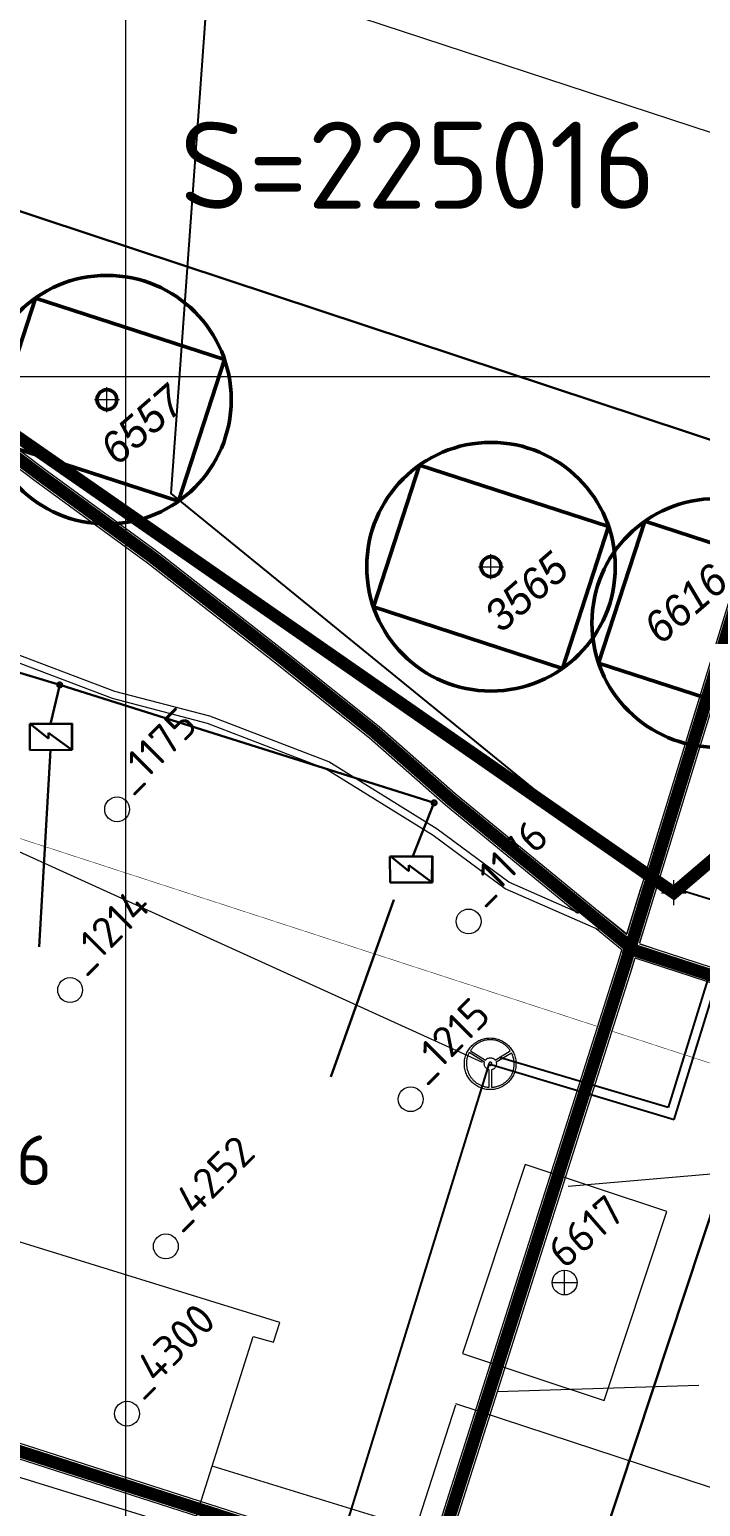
# Model space of a CAD drawing. Header units: millimetres. Extents: x 519 to 9564855, y -810 to 5021775.
# Drawn here: x 9534961 to 9535231, y 4999545 to 5000140 of the extents above; entities that cross this region are included whole.
import ezdxf

# ---------------------------------------------------------------- set-up
doc = ezdxf.new("R2010")
doc.units = ezdxf.units.MM
doc.header["$LTSCALE"] = 2
doc.header["$MEASUREMENT"] = 0
doc.header["$PDMODE"] = 2
doc.header["$PDSIZE"] = 5
for name, color, linetype in [('164 скв. на 2011 год (измененные)', 121, 'Continuous'), ('GRID_PULKOVO', 7, 'Continuous'), ('OilColl&Flowlines', 3, 'Continuous'), ('OLD WELLS(dr.bfr2000)', 24, 'Continuous'), ('ROAD_GROUND', 9, 'Continuous'), ('Скважины 2019г.', 241, 'Continuous')]:
    doc.layers.add(name, color=color, linetype=linetype)
for name, color, linetype, lineweight in [('PPLINE_GAS', 4, 'GAS_LINE', 30), ('SteamInjInfrastructure', 25, 'Continuous', 100), ('Скв на 2025 допы от ХеКай', 204, 'Continuous', 0), ('Скважины на 2026 доп.', 222, 'Continuous', 50), ('Электро', 1, 'Continuous', 30), ('Электроснаб', 1, 'Continuous', 18), ('Электроснабжене', 1, 'Continuous', 18)]:
    doc.layers.add(name, color=color, linetype=linetype, lineweight=lineweight)
doc.layers.add('скв.2011', color=7, linetype='Continuous', true_color=0xb3ffff)
doc.styles.add('92051501$0$STANDARD', font='simplex.shx')
doc.styles.add('Elect', font='isocpeur.ttf')
doc.styles.add('GeoApp', font='', dxfattribs={"height": 1})
doc.styles.add('Line_GUGK', font='')
doc.styles.get("Standard").update_dxf_attribs({"font": 'isocpeur.ttf', "width": 0.5})
doc.styles.get('GeoApp').set_extended_font_data('D431', italic=True)
doc.styles.get('Line_GUGK').set_extended_font_data('Bm431', italic=True)
doc.linetypes.add('g5_121_g', pattern='A,4,-0.4,["Г",GeoApp,S=1,R=0,X=0,Y=-0.5],-1.2,12', length=17.6)
doc.linetypes.add('g5_122_g', pattern='A,1,-1,1.5,-0.4,["Г",GeoApp,S=1,R=0,X=0,Y=-0.5],-1.5,1.5,-1,4,-1,4,-1,3', length=20.9)
doc.linetypes.add('GAS_LINE', pattern='A,0.5,-0.2,["G",92051501$0$STANDARD,S=0.1,R=0,X=-0.1,Y=-0.05],-0.05', length=0.75)
doc.linetypes.add('STM_LINE', pattern='A,0.5,-0.2,["S",92051501$0$STANDARD,S=0.1,R=0,X=-0.1,Y=-0.05],-0.05', length=0.75)

msp = doc.modelspace()

# ---------------------------------------------------------------- linework, layer by layer
at = {"layer": '164 скв. на 2011 год (измененные)', "color": 0, "linetype": 'ByBlock', "lineweight": 0, "ltscale": 80}
for points, const_width in [([(9535220.53, 4999792.35), (9534857.34064, 5000044.69341), (9534853.82, 5000247.06), (9535350.71, 5000307.96), (9535536.36, 5000231.24), (9535358.65, 4999910.07), (9535220.53, 4999792.35)], 5), ([(9535220.53, 4999792.35), (9535219.70255, 4999792.91153)], 0.1)]:
    msp.add_lwpolyline(points, dxfattribs=dict(at, const_width=const_width))
at = {"layer": 'GRID_PULKOVO', "lineweight": 0}
for p, q in [((9535000, 5010000), (9535000, 4997493.94022)), ((9533000, 5000000), (9548000, 5000000))]:
    msp.add_line(p, q, dxfattribs=at)
at = {"layer": 'OilColl&Flowlines', "lineweight": 0}
msp.add_line((9535479.44, 5000017.75), (9533943.87878, 5000523.47099), dxfattribs=at)
at = {"layer": 'OilColl&Flowlines'}
for p, q in [((9535033.52651, 5000164.60693), (9535018.15179, 4999952.92699)), ((9535018.15179, 4999952.92699), (9535208.40675, 4999798.02858)), ((9535208.40675, 4999798.02858), (9535962.77897, 4999564.81577))]:
    msp.add_line(p, q, dxfattribs=at)
at = {"layer": 'OilColl&Flowlines', "color": 3, "linetype": 'ByBlock', "lineweight": 0, "ltscale": 50, "const_width": 0.2}
msp.add_lwpolyline([(9535362.31394, 4999669.67703), (9535353.43544, 4999685.33501), (9534915.68522, 4999827.78649)], dxfattribs=at)
at = {"layer": 'OilColl&Flowlines', "lineweight": 0}
msp.add_lwpolyline([(9534647.511, 4999658.267), (9534645.86, 4999653.598), (9535089.499, 4999516.377), (9535076.726, 4999446.663), (9535111.498, 4999437.718)], dxfattribs=at)
at = {"layer": 'OLD WELLS(dr.bfr2000)', "lineweight": 0}
for centre in [(9534996.6, 4999825.9), (9535138, 4999780.8), (9534977.7, 4999753.2), (9535114.7, 4999709.3), (9535016.2, 4999650.1), (9535000.6, 4999582.8)]:
    msp.add_circle(centre, 5, dxfattribs=at)
at = {"layer": 'PPLINE_GAS', "linetype": 'g5_121_g', "lineweight": -2}
for p, q in [((9535279.41281, 4999904.81595), (9535218.321, 4999705.91915, 0)), ((9535220.70903, 4999701.11714, 0), (9535281.39298, 4999898.00414)), ((9535146.10288, 4999723.47752), (9535220.70903, 4999701.11714, 0)), ((9535218.321, 4999705.91915, 0), (9535150.47759, 4999726.08481))]:
    msp.add_line(p, q, dxfattribs=at)
at = {"layer": 'PPLINE_GAS', "linetype": 'GAS_LINE', "lineweight": 0, "ltscale": 20}
msp.add_lwpolyline([(9533545.33715, 5000453.75701), (9533553.23418, 5000450.07662), (9533692.01801, 5000384.17052), (9535143.41549, 4999724.24078)], dxfattribs=at)
at = {"layer": 'PPLINE_GAS', "lineweight": 0}
for points in [[(9535146.66896, 4999733.93174), (9535146.66896, 4999733.93174), (9535147.19868, 4999733.92136), (9535147.71802, 4999733.87981), (9535148.23735, 4999733.8071), (9535148.7463, 4999733.72401), (9535149.24486, 4999733.59937), (9535149.73304, 4999733.46434), (9535150.22121, 4999733.29815), (9535150.68862, 4999733.11119), (9535151.14563, 4999732.90346), (9535151.59226, 4999732.67495), (9535152.0285, 4999732.42567), (9535152.45436, 4999732.15562), (9535152.85944, 4999731.86479), (9535153.25413, 4999731.55319), (9535153.62805, 4999731.2312), (9535153.99159, 4999730.88844), (9535154.33435, 4999730.5249), (9535154.66673, 4999730.15098), (9535154.97833, 4999729.75629), (9535155.26916, 4999729.3512), (9535155.53921, 4999728.92535), (9535155.78849, 4999728.48911), (9535156.017, 4999728.04248), (9535156.23512, 4999727.58546), (9535156.42208, 4999727.10768), (9535156.58827, 4999726.62989), (9535156.72329, 4999726.13132), (9535156.83755, 4999725.63276), (9535156.93103, 4999725.12381), (9535157.00374, 4999724.60448), (9535157.04528, 4999724.07476), (9535157.05567, 4999723.54503), (9535157.05567, 4999723.54503), (9535157.04528, 4999723.00492), (9535157.00374, 4999722.4752), (9535156.93103, 4999721.95587), (9535156.83755, 4999721.44692), (9535156.72329, 4999720.94836), (9535156.58827, 4999720.44979), (9535156.42208, 4999719.96162), (9535156.23512, 4999719.49422), (9535156.017, 4999719.0372), (9535155.78849, 4999718.59057), (9535155.53921, 4999718.15433), (9535155.26916, 4999717.72848), (9535154.97833, 4999717.32339), (9535154.66673, 4999716.9287), (9535154.33435, 4999716.55478), (9535153.99159, 4999716.19124), (9535153.62805, 4999715.84848), (9535153.25413, 4999715.52649), (9535152.85944, 4999715.21489), (9535152.45436, 4999714.92406), (9535152.0285, 4999714.65401), (9535151.59226, 4999714.40473), (9535151.14563, 4999714.17622), (9535150.68862, 4999713.96849), (9535150.22121, 4999713.78153), (9535149.73304, 4999713.62572), (9535149.24486, 4999713.48031), (9535148.7463, 4999713.36606), (9535148.23735, 4999713.27258), (9535147.71802, 4999713.21026), (9535147.19868, 4999713.16871), (9535146.66896, 4999713.15832), (9535146.66896, 4999713.15832), (9535146.12885, 4999713.16871), (9535145.59913, 4999713.21026), (9535145.07979, 4999713.27258), (9535144.57084, 4999713.36606), (9535144.06189, 4999713.48031), (9535143.57372, 4999713.62572), (9535143.08554, 4999713.78153), (9535142.61814, 4999713.96849), (9535142.15074, 4999714.17622), (9535141.70411, 4999714.40473), (9535141.26787, 4999714.65401), (9535140.8524, 4999714.92406), (9535140.44732, 4999715.21489), (9535140.05262, 4999715.52649), (9535139.6787, 4999715.84848), (9535139.31517, 4999716.19124), (9535138.97241, 4999716.55478), (9535138.64003, 4999716.9287), (9535138.33882, 4999717.32339), (9535138.04799, 4999717.72848), (9535137.77793, 4999718.15433), (9535137.52865, 4999718.59057), (9535137.30015, 4999719.0372), (9535137.09241, 4999719.49422), (9535136.90545, 4999719.96162), (9535136.74965, 4999720.44979), (9535136.60424, 4999720.94836), (9535136.48998, 4999721.44692), (9535136.3965, 4999721.95587), (9535136.33418, 4999722.4752), (9535136.29264, 4999723.00492), (9535136.28225, 4999723.54503), (9535136.28225, 4999723.54503), (9535136.29264, 4999724.07476), (9535136.33418, 4999724.60448), (9535136.3965, 4999725.12381), (9535136.48998, 4999725.63276), (9535136.60424, 4999726.13132), (9535136.74965, 4999726.62989), (9535136.90545, 4999727.10768), (9535137.09241, 4999727.58546), (9535137.30015, 4999728.04248), (9535137.52865, 4999728.48911), (9535137.77793, 4999728.92535), (9535138.04799, 4999729.3512), (9535138.33882, 4999729.75629), (9535138.64003, 4999730.15098), (9535138.97241, 4999730.5249), (9535139.31517, 4999730.88844), (9535139.6787, 4999731.2312), (9535140.05262, 4999731.55319), (9535140.44732, 4999731.86479), (9535140.8524, 4999732.15562), (9535141.26787, 4999732.42567), (9535141.70411, 4999732.67495), (9535142.15074, 4999732.90346), (9535142.61814, 4999733.11119), (9535143.08554, 4999733.29815), (9535143.57372, 4999733.46434), (9535144.06189, 4999733.59937), (9535144.57084, 4999733.72401), (9535145.07979, 4999733.8071), (9535145.59913, 4999733.87981), (9535146.12885, 4999733.92136), (9535146.66896, 4999733.93174)], [(9535144.79935, 4999724.96801), (9535144.79935, 4999724.96801), (9535145.00709, 4999725.21729), (9535145.24598, 4999725.43541), (9535145.50565, 4999725.61199), (9535145.76532, 4999725.74702), (9535146.04576, 4999725.8405), (9535146.33658, 4999725.9132), (9535146.62741, 4999725.94436), (9535146.91824, 4999725.94436), (9535147.19868, 4999725.9132), (9535147.47912, 4999725.85088), (9535147.73879, 4999725.76779), (9535147.97768, 4999725.65354), (9535148.20619, 4999725.51851), (9535148.39315, 4999725.35232), (9535148.55934, 4999725.17575), (9535148.69437, 4999724.96801), (9535154.78098, 4999728.77994), (9535154.78098, 4999728.77994), (9535154.63557, 4999729.01883), (9535154.46938, 4999729.24734), (9535154.30319, 4999729.47585), (9535154.12662, 4999729.70435), (9535153.93966, 4999729.92247), (9535153.7527, 4999730.14059), (9535153.54496, 4999730.34833), (9535153.33723, 4999730.55606), (9535153.11911, 4999730.75341), (9535152.90099, 4999730.95076), (9535152.66209, 4999731.13772), (9535152.4232, 4999731.31429), (9535152.1843, 4999731.49087), (9535151.93502, 4999731.65705), (9535151.67535, 4999731.82324), (9535151.41569, 4999731.96866), (9535151.14563, 4999732.11407), (9535150.87558, 4999732.25948), (9535150.59514, 4999732.38412), (9535150.31469, 4999732.50876), (9535150.03425, 4999732.62302), (9535149.74343, 4999732.72689), (9535149.4526, 4999732.82037), (9535149.16177, 4999732.90346), (9535148.86055, 4999732.98655), (9535148.55934, 4999733.04887), (9535148.25813, 4999733.11119), (9535147.94652, 4999733.16313), (9535147.64531, 4999733.19429), (9535147.33371, 4999733.22545), (9535147.02211, 4999733.23583), (9535146.71051, 4999733.24622), (9535146.71051, 4999733.24622), (9535146.3989, 4999733.23583), (9535146.0873, 4999733.22545), (9535145.7757, 4999733.19429), (9535145.4641, 4999733.16313), (9535145.16289, 4999733.11119), (9535144.86167, 4999733.05926), (9535144.56046, 4999732.99694), (9535144.26963, 4999732.92423), (9535143.96841, 4999732.83075), (9535143.68797, 4999732.73727), (9535143.39715, 4999732.64379), (9535143.1167, 4999732.52954), (9535142.84665, 4999732.4049), (9535142.5766, 4999732.28026), (9535142.30654, 4999732.14523), (9535142.04687, 4999731.99982), (9535141.78721, 4999731.8544), (9535141.53792, 4999731.68821), (9535141.28864, 4999731.52203), (9535141.04975, 4999731.35584), (9535140.82124, 4999731.16888), (9535140.59273, 4999730.98192), (9535140.37461, 4999730.79496), (9535140.15649, 4999730.58722), (9535139.94876, 4999730.37949), (9535139.75141, 4999730.17175), (9535139.56445, 4999729.95363), (9535139.37749, 4999729.72513), (9535139.20091, 4999729.49662), (9535139.02434, 4999729.26811), (9535138.86854, 4999729.02922), (9535138.71274, 4999728.77994), (9535144.79935, 4999724.96801)], [(9535146.26388, 4999721.15609), (9535146.26388, 4999721.15609), (9535146.02498, 4999721.23918), (9535145.79648, 4999721.33266), (9535145.56797, 4999721.4573), (9535145.36023, 4999721.59233), (9535145.16289, 4999721.74813), (9535144.98631, 4999721.91432), (9535144.82012, 4999722.10128), (9535144.6851, 4999722.29863), (9535144.56046, 4999722.50636), (9535144.45659, 4999722.72448), (9535144.38388, 4999722.95299), (9535144.33195, 4999723.19189), (9535144.31118, 4999723.44117), (9535144.32156, 4999723.69045), (9535144.36311, 4999723.93973), (9535144.43582, 4999724.1994), (9535138.23495, 4999728.09441), (9535138.23495, 4999728.09441), (9535138.09992, 4999727.84513), (9535137.97528, 4999727.59585), (9535137.86103, 4999727.33618), (9535137.75716, 4999727.07651), (9535137.65329, 4999726.80646), (9535137.55981, 4999726.52602), (9535137.47672, 4999726.25596), (9535137.40401, 4999725.96514), (9535137.34169, 4999725.6847), (9535137.28976, 4999725.39387), (9535137.23783, 4999725.10304), (9535137.20667, 4999724.81221), (9535137.17551, 4999724.511), (9535137.15473, 4999724.20978), (9535137.14435, 4999723.90857), (9535137.14435, 4999723.60735), (9535137.15473, 4999723.30614), (9535137.17551, 4999723.00492), (9535137.19628, 4999722.69332), (9535137.23783, 4999722.39211), (9535137.27937, 4999722.09089), (9535137.34169, 4999721.78968), (9535137.40401, 4999721.48846), (9535137.47672, 4999721.18725), (9535137.55981, 4999720.88604), (9535137.65329, 4999720.59521), (9535137.75716, 4999720.30438), (9535137.87142, 4999720.01355), (9535137.99606, 4999719.72272), (9535138.13108, 4999719.44228), (9535138.2765, 4999719.16184), (9535138.4323, 4999718.8814), (9535138.4323, 4999718.8814), (9535138.5881, 4999718.61135), (9535138.76467, 4999718.35168), (9535138.93086, 4999718.09201), (9535139.11782, 4999717.84273), (9535139.31517, 4999717.60383), (9535139.51252, 4999717.36494), (9535139.70986, 4999717.13643), (9535139.92798, 4999716.91831), (9535140.13572, 4999716.71058), (9535140.36423, 4999716.50284), (9535140.59273, 4999716.3055), (9535140.83163, 4999716.11854), (9535141.07052, 4999715.93157), (9535141.30942, 4999715.76539), (9535141.5587, 4999715.5992), (9535141.81837, 4999715.4434), (9535142.06765, 4999715.2876), (9535142.3377, 4999715.15257), (9535142.59737, 4999715.01754), (9535142.86742, 4999714.8929), (9535143.13748, 4999714.77865), (9535143.41792, 4999714.67478), (9535143.68797, 4999714.57092), (9535143.96841, 4999714.48782), (9535144.25924, 4999714.40473), (9535144.53968, 4999714.33202), (9535144.82012, 4999714.2697), (9535145.11095, 4999714.21777), (9535145.40178, 4999714.16583), (9535145.68222, 4999714.13467), (9535145.97305, 4999714.1139), (9535146.26388, 4999714.09313), (9535146.26388, 4999721.15609)], [(9535146.75205, 4999724.1994), (9535146.75205, 4999724.1994), (9535146.61703, 4999724.18901), (9535146.49238, 4999724.14746), (9535146.38852, 4999724.08514), (9535146.28465, 4999724.01244), (9535146.21194, 4999723.90857), (9535146.14962, 4999723.8047), (9535146.10808, 4999723.68006), (9535146.09769, 4999723.54503), (9535146.09769, 4999723.54503), (9535146.10808, 4999723.41001), (9535146.14962, 4999723.29575), (9535146.21194, 4999723.1815), (9535146.28465, 4999723.08802), (9535146.38852, 4999723.00492), (9535146.49238, 4999722.95299), (9535146.61703, 4999722.91144), (9535146.75205, 4999722.90106), (9535146.75205, 4999722.90106), (9535146.88708, 4999722.91144), (9535147.00133, 4999722.95299), (9535147.11559, 4999723.00492), (9535147.20907, 4999723.08802), (9535147.29216, 4999723.1815), (9535147.3441, 4999723.29575), (9535147.38564, 4999723.41001), (9535147.39603, 4999723.54503), (9535147.39603, 4999723.54503), (9535147.38564, 4999723.68006), (9535147.3441, 4999723.8047), (9535147.29216, 4999723.90857), (9535147.20907, 4999724.01244), (9535147.11559, 4999724.08514), (9535147.00133, 4999724.14746), (9535146.88708, 4999724.18901), (9535146.75205, 4999724.1994)], [(9535149.0579, 4999724.1994), (9535149.0579, 4999724.1994), (9535149.12022, 4999723.92934), (9535149.15138, 4999723.65929), (9535149.15138, 4999723.39962), (9535149.13061, 4999723.15034), (9535149.08906, 4999722.90106), (9535149.02674, 4999722.66216), (9535148.93326, 4999722.44404), (9535148.82939, 4999722.23631), (9535148.69437, 4999722.03896), (9535148.52818, 4999721.852), (9535148.35161, 4999721.6962), (9535148.15426, 4999721.5404), (9535147.93614, 4999721.41576), (9535147.69724, 4999721.31189), (9535147.43758, 4999721.21841), (9535147.15713, 4999721.15609), (9535147.15713, 4999714.09313), (9535147.15713, 4999714.09313), (9535147.43758, 4999714.10351), (9535147.71802, 4999714.12429), (9535147.99846, 4999714.15545), (9535148.2789, 4999714.19699), (9535148.55934, 4999714.24893), (9535148.83978, 4999714.30086), (9535149.12022, 4999714.37357), (9535149.40066, 4999714.44627), (9535149.6811, 4999714.52937), (9535149.96155, 4999714.62285), (9535150.24199, 4999714.72672), (9535150.51204, 4999714.83058), (9535150.7821, 4999714.95522), (9535151.05215, 4999715.07986), (9535151.32221, 4999715.21489), (9535151.58187, 4999715.36031), (9535151.84154, 4999715.50572), (9535152.10121, 4999715.67191), (9535152.35049, 4999715.83809), (9535152.59977, 4999716.01467), (9535152.83866, 4999716.19124), (9535153.07756, 4999716.38859), (9535153.30607, 4999716.58594), (9535153.53457, 4999716.79367), (9535153.7527, 4999717.00141), (9535153.96043, 4999717.22991), (9535154.16816, 4999717.45842), (9535154.36551, 4999717.69732), (9535154.55247, 4999717.93621), (9535154.73943, 4999718.18549), (9535154.90562, 4999718.44516), (9535155.07181, 4999718.71521), (9535155.07181, 4999718.71521), (9535155.22761, 4999718.99565), (9535155.37302, 4999719.2761), (9535155.50805, 4999719.56692), (9535155.63269, 4999719.84736), (9535155.73656, 4999720.13819), (9535155.84042, 4999720.43941), (9535155.9339, 4999720.73023), (9535156.017, 4999721.02106), (9535156.08971, 4999721.32228), (9535156.16241, 4999721.62349), (9535156.21435, 4999721.91432), (9535156.25589, 4999722.21553), (9535156.28705, 4999722.51675), (9535156.31821, 4999722.81796), (9535156.3286, 4999723.10879), (9535156.33899, 4999723.41001), (9535156.33899, 4999723.71122), (9535156.31821, 4999724.00205), (9535156.29744, 4999724.29288), (9535156.26628, 4999724.59409), (9535156.23512, 4999724.88492), (9535156.18319, 4999725.16536), (9535156.13125, 4999725.45619), (9535156.05855, 4999725.73663), (9535155.98584, 4999726.01707), (9535155.90274, 4999726.29751), (9535155.80926, 4999726.57795), (9535155.71578, 4999726.84801), (9535155.60153, 4999727.10768), (9535155.48728, 4999727.37773), (9535155.36264, 4999727.6374), (9535155.22761, 4999727.88668), (9535149.0579, 4999724.1994)]]:
    msp.add_lwpolyline(points, dxfattribs=at)
at = {"layer": 'PPLINE_GAS', "linetype": 'g5_122_g', "lineweight": -2}
msp.add_lwpolyline([(9535146.09711, 4999723.33929), (9534779.40126, 4998538.50249)], dxfattribs=at)
at = {"layer": 'ROAD_GROUND', "color": 8, "lineweight": 0, "const_width": 5}
for points in [[(9534656.57418, 5000239.36045), (9535372.8196, 5000323.2406), (9535203.59289, 4999771.91703)], [(9534661.0951, 5000234.74466), (9534661.78391, 5000234.21935), (9534695.43959, 5000207.29481), (9534742.88954, 5000159.94517), (9534796.97404, 5000102.46164), (9534834.72409, 5000065.91053), (9534884.63492, 5000019.08799), (9534929.20236, 4999987.78111), (9534965.3425, 4999960.55127), (9535010.64538, 4999927.44917), (9535062.22282, 4999887.18824), (9535100.06662, 4999856.95324), (9535130.58164, 4999830.03999), (9535201.64082, 4999771.68296)], [(9535200.39148, 4999770.59044), (9535654.4447, 4999622.8796), (9535702.14679, 4999615.17926), (9535756.46987, 4999597.40633), (9536146.05351, 4999472.41159), (9536838.69867, 4999252.09722), (9536945.55393, 4999213.74917), (9537005.97796, 4999201.14415), (9537144.17183, 4999148.99552), (9537222.40936, 4999107.68132), (9537310.97232, 4999086.06124), (9537409.31387, 4999087.76023), (9537579.61041, 4999053.05906), (9539143.4794, 4998535.60314)], [(9535202.27428, 4999767.83726), (9535200.76902, 4999762.93566), (9535122.86931, 4999517.83618), (9535033.27181, 4999229.54547), (9534940.67895, 4998947.36694), (9534864.28145, 4998710.17475), (9534802.07713, 4998518.96145), (9534678.40239, 4998118.24331), (9534614.89254, 4997955.27463), (9534347.25828, 4997421.49581)], [(9535124.74431, 4999513.86027), (9534675.61853, 4999658.29906)]]:
    msp.add_lwpolyline(points, dxfattribs=at)
at = {"layer": 'ROAD_GROUND', "lineweight": 0}
for points in [[(9534656.22523, 5000242.34009), (9535377.037, 5000326.755), (9535206.69775, 4999772.02274)], [(9534662.87442, 5000237.07778), (9535368.60219, 5000319.72619), (9535201.59442, 4999775.8433)], [(9534654.15419, 5000236.26519), (9534659.937, 5000231.855), (9534693.437, 5000205.055), (9534740.737, 5000157.855), (9534794.837, 5000100.355), (9534832.637, 5000063.755), (9534882.737, 5000016.755), (9534927.437, 4999985.355), (9534963.537, 4999958.155), (9535008.837, 4999925.055), (9535060.337, 4999884.855), (9535098.137, 4999854.655), (9535128.637, 4999827.755), (9535181.75516, 4999784.14239)], [(9534662.91433, 5000237.13011), (9534663.63082, 5000236.5837), (9534697.44217, 5000209.53461), (9534745.04208, 5000162.03534), (9534799.11109, 5000104.56828), (9534836.77664, 5000068.09846), (9534886.53285, 5000021.42098), (9534930.96772, 4999990.20722), (9534967.11241, 4999962.97355), (9535012.45378, 4999929.84332), (9535064.08214, 4999889.54264), (9535101.99623, 4999859.25148), (9535132.52628, 4999832.32498), (9535201.59919, 4999775.61274)], [(9535182.45635, 4999784.18672), (9535154.237, 4999796.555), (9535125.39439, 4999817.9023), (9535081.737, 4999844.955), (9535033.837, 4999863.355), (9534995.637, 4999873.355), (9534949.737, 4999890.755)], [(9535190.3479, 4999777.45242), (9535152.72357, 4999793.94283), (9535123.70906, 4999815.41735), (9535080.39722, 4999842.25593), (9535032.91643, 4999860.4949), (9534994.72284, 4999870.49322), (9534948.62446, 4999887.96843)], [(9535189.33928, 4999777.91546), (9535199.7082, 4999769.40207)], [(9535199.40644, 4999768.71788), (9535197.90995, 4999763.84436), (9535120.00733, 4999518.73571), (9535030.42135, 4999230.48081), (9534937.82593, 4998948.29449), (9534861.42861, 4998711.10282), (9534799.21725, 4998519.86789), (9534675.56779, 4998119.23162), (9534612.14807, 4997956.49425), (9534344.5765, 4997422.84045)], [(9535204.85913, 4999766.03502), (9535203.637, 4999762.055), (9535125.737, 4999516.955), (9535036.137, 4999228.655), (9534943.537, 4998946.455), (9534867.137, 4998709.255), (9534804.937, 4998518.055), (9534681.237, 4998117.255), (9534617.637, 4997954.055), (9534353.77902, 4997427.80773)], [(9535125.66279, 4999516.71621), (9534676.537, 4999661.155)], [(9535118.27841, 4999512.78838), (9534674.70006, 4999655.44312)]]:
    msp.add_lwpolyline(points, dxfattribs=at)
for points, const_width in [([(9534655.97343, 5000238.65064), (9534661.81108, 5000234.19761), (9534695.43959, 5000207.29481), (9534742.88954, 5000159.94517), (9534796.97404, 5000102.46164), (9534834.70682, 5000065.92673), (9534884.63492, 5000019.08799), (9534929.20236, 4999987.78111), (9534965.32471, 4999960.56427), (9535010.64539, 4999927.44916), (9535062.20957, 4999887.19882), (9535100.06662, 4999856.95324), (9535130.58164, 4999830.03999), (9535183.65885, 4999786.461)], 5), ([(9535169.29742, 4999794.37081), (9535177.27519, 4999787.82883)], 0.5), ([(9535207.41759, 4999794.80725), (9535201.59442, 4999775.8433), (9535189.73111, 4999785.35701)], 0.5), ([(9535177.11392, 4999787.95307), (9535181.40446, 4999784.64775)], 0.5), ([(9535189.47487, 4999777.80413), (9535199.63365, 4999769.46327), (9535199.22826, 4999768.13761)], 0.5), ([(9535208.01589, 4999776.31545), (9535206.71774, 4999772.08783)], 0.5), ([(9535211.53432, 4999770.25456), (9535206.74002, 4999771.81568)], 0.5), ([(9535204.83288, 4999765.94953), (9535203.28508, 4999760.94776)], 0.5)]:
    msp.add_lwpolyline(points, dxfattribs=dict(at, const_width=const_width))
at = {"layer": 'ROAD_GROUND', "color": 253, "lineweight": 0}
for points in [[(9535206.74002, 4999771.81568), (9535655.1524, 4999625.80419), (9535702.85658, 4999618.10352), (9535757.38638, 4999600.2629), (9536146.96285, 4999475.27045), (9536839.66034, 4999254.93944), (9536946.37086, 4999216.64333), (9537006.81892, 4999204.0333), (9537145.40667, 4999151.73604), (9537223.48172, 4999110.50763), (9537311.30764, 4999089.06749), (9537409.59075, 4999090.76547), (9537580.38382, 4999055.96311), (9539144.42179, 4998538.45128)], [(9535204.88231, 4999766.11051), (9535653.737, 4999619.955), (9535701.437, 4999612.255), (9535755.537, 4999594.555), (9536145.137, 4999469.555), (9536837.737, 4999249.255), (9536944.737, 4999210.855), (9537005.137, 4999198.255), (9537142.937, 4999146.255), (9537221.337, 4999104.855), (9537310.637, 4999083.055), (9537409.037, 4999084.755), (9537578.837, 4999050.155), (9539142.537, 4998532.755)]]:
    msp.add_lwpolyline(points, dxfattribs=at)
at = {"layer": 'ROAD_GROUND', "lineweight": 0, "flags": 128}
for points in [[(9535255.74781, 4999680.89202), (9535178.11168, 4999674.24176)], [(9535149.49543, 4999591.70713), (9535230.61063, 4999594.32508)]]:
    msp.add_lwpolyline(points, dxfattribs=at)
at = {"layer": 'SteamInjInfrastructure', "color": 6, "linetype": 'STM_LINE', "lineweight": 0, "ltscale": 15}
for p, q in [((9535062.02755, 4999619.4384, 0), (9534921.72914, 4999662.84352, 0)), ((9535059.52727, 4999611.53849, 0), (9535062.02755, 4999619.4384, 0)), ((9534861.50542, 4999013.44572, 0), (9535051.32735, 4999613.83879, 0)), ((9535051.32735, 4999613.83879, 0), (9535059.52727, 4999611.53849, 0)), ((9535556.65607, 4999447.45705, 0), (9535132.9102, 4999586.74723, 0)), ((9535132.73068, 4999586.19053, 0), (9535116.526, 4999535.93818, 0)), ((9535116.70552, 4999536.49488, 0), (9535034.8367, 4999561.68225, 0))]:
    msp.add_line(p, q, dxfattribs=at)
at = {"layer": 'Скв на 2025 допы от ХеКай', "color": 0, "linetype": 'ByBlock', "lineweight": 0, "ltscale": 50}
msp.add_point((9535176.62, 4999635.56), dxfattribs=at)
at = {"layer": 'скв.2011', "color": 0, "linetype": 'ByBlock', "lineweight": 0, "ltscale": 80}
for p, q in [((9535220.53, 4999792.35), (9534857.34, 5000044.73)), ((9535358.65, 4999910.07), (9535220.53, 4999792.35))]:
    msp.add_line(p, q, dxfattribs=at)
at = {"layer": 'скв.2011', "color": 0, "linetype": 'ByBlock', "lineweight": 0, "ltscale": 80, "const_width": 0.1}
msp.add_lwpolyline([(9534853.82, 5000247.06), (9535350.71, 5000307.96), (9535536.36, 5000231.24), (9535358.65, 4999910.07), (9535220.53, 4999792.35), (9534857.34064, 5000044.69341), (9534853.82, 5000247.06)], dxfattribs=at)
at = {"layer": 'скв.2011', "color": 0, "linetype": 'ByBlock', "lineweight": 0, "ltscale": 80}
msp.add_point((9535220.53, 4999792.35), dxfattribs=at)
at = {"layer": 'Скважины 2019г.', "color": 0, "linetype": 'ByBlock', "lineweight": 0, "ltscale": 50}
msp.add_lwpolyline([(9535160.75662, 4999682.9768), (9535135.54162, 4999607.05445), (9535192.48338, 4999588.1432), (9535217.69838, 4999664.06555)], close=True, dxfattribs=at)
msp.add_circle((9535176.62, 4999635.56), 5, dxfattribs=at)
msp.add_point((9535176.62, 4999635.56), dxfattribs=at)
at = {"layer": 'Скважины на 2026 доп.', "linetype": 'ByBlock', "ltscale": 50}
for points in [[(9534945.18723, 4999974.52898), (9535021.27175, 4999949.80762), (9535039.81277, 5000006.87102), (9534963.72825, 5000031.59238)], [(9535099.68723, 4999907.32898), (9535175.77175, 4999882.60762), (9535194.31277, 4999939.67102), (9535118.22825, 4999964.39238)], [(9535190.30448, 4999884.70851), (9535266.389, 4999859.98715), (9535284.93002, 4999917.05054), (9535208.8455, 4999941.7719)]]:
    msp.add_lwpolyline(points, close=True, dxfattribs=at)
for centre in [(9534992.5, 4999990.7), (9535147, 4999923.5), (9535237.61725, 4999900.87953)]:
    msp.add_circle(centre, 50, dxfattribs=at)
at = {"layer": 'Скважины на 2026 доп.', "linetype": 'ByBlock'}
for centre in [(9534992.5, 4999990.7), (9535147, 4999923.5)]:
    msp.add_circle(centre, 4, dxfattribs=at)
at = {"layer": 'Скважины на 2026 доп.', "linetype": 'ByBlock', "lineweight": 0}
for p in [(9534992.5, 4999990.7), (9535147, 4999923.5)]:
    msp.add_point(p, dxfattribs=at)
at = {"layer": 'Электро'}
for p, q in [((9533973.06624, 5000392.15028, 0), (9535328.30968, 4999943.72478, 0)), ((9535134.20689, 4999357.05901, 0), (9535328.30968, 4999943.72478, 0)), ((9534973.51305, 4999875.96715, 0), (9534969.85992, 4999860.33875, 0)), ((9534961.47161, 4999860.2792, 0), (9534978.52004, 4999860.38354, 0)), ((9534961.53631, 4999849.70685, 0), (9534961.47161, 4999860.2792, 0)), ((9534978.42279, 4999860.28509, 0), (9534961.82719, 4999860.18352, 0)), ((9534961.82719, 4999860.18352, 0), (9534969.03897, 4999854.35629, 0)), ((9534978.3491, 4999849.84263, 0), (9534978.42279, 4999860.28509, 0)), ((9534978.52004, 4999860.38354, 0), (9534978.58474, 4999849.81119, 0)), ((9534969.03897, 4999854.35629, 0), (9534969.02443, 4999856.73152, 0)), ((9534969.02443, 4999856.73152, 0), (9534978.3491, 4999849.84263, 0)), ((9534978.58474, 4999849.81119, 0), (9534961.53631, 4999849.70685, 0)), ((9534969.85732, 4999849.86385, 0), (9534965.28398, 4999770.56345, 0)), ((9535124.14495, 4999828.64224, 0), (9535115.53434, 4999807.04876, 0)), ((9535106.3649, 4999806.98442, 0), (9535123.41333, 4999807.08876, 0)), ((9535106.4296, 4999796.41207, 0), (9535106.3649, 4999806.98442, 0)), ((9535123.31608, 4999806.99031, 0), (9535106.72048, 4999806.88874, 0)), ((9535106.72048, 4999806.88874, 0), (9535113.93226, 4999801.06151, 0)), ((9535123.24238, 4999796.54785, 0), (9535123.31608, 4999806.99031, 0)), ((9535123.41333, 4999807.08876, 0), (9535123.47803, 4999796.51641, 0)), ((9535113.93226, 4999801.06151, 0), (9535113.91772, 4999803.43674, 0)), ((9535113.91772, 4999803.43674, 0), (9535123.24238, 4999796.54785, 0)), ((9535123.47803, 4999796.51641, 0), (9535106.4296, 4999796.41207, 0)), ((9535107.86472, 4999789.43685, 0), (9535082.59443, 4999718.31742, 0))]:
    msp.add_line(p, q, dxfattribs=at)
at = {"layer": 'Электро', "ltscale": 0.05}
for p in [(9534890.05957, 4999901.10098, 0), (9535124.09426, 4999828.51513, 0)]:
    msp.add_line(p, (9534973.91891, 4999875.84492, 0), dxfattribs=at)
at = {"layer": 'Электро', "ltscale": 80}
for centre, start, end in [((9534973.51305, 4999875.96715, 0), 161.99999995, 342), ((9534973.51305, 4999875.96715, 0), 342, 161.99999995), ((9535124.09426, 4999828.51513, 0), 161.99999995, 342), ((9535124.09426, 4999828.51513, 0), 342, 161.99999995)]:
    msp.add_arc(centre, 1, start, end, dxfattribs=at)
at = {"layer": 'Электроснаб', "color": 1, "linetype": 'ByBlock', "lineweight": 0}
for p in [(9533973.06624, 5000392.15028, 0), (9535134.20689, 4999357.05901, 0)]:
    msp.add_line(p, (9535328.30968, 4999943.72478, 0), dxfattribs=at)
at = {"layer": 'Электроснаб', "color": 1, "lineweight": 0, "ltscale": 0.05}
for p in [(9534890.05957, 4999901.10098, 0), (9535124.09426, 4999828.51513, 0)]:
    msp.add_line(p, (9534973.91891, 4999875.84492, 0), dxfattribs=at)
at = {"layer": 'Электроснаб', "color": 1, "lineweight": 0}
for p, q in [((9534973.51305, 4999875.96715, 0), (9534969.85992, 4999860.33875, 0)), ((9534961.47161, 4999860.2792, 0), (9534978.52004, 4999860.38354, 0)), ((9534961.53631, 4999849.70685, 0), (9534961.47161, 4999860.2792, 0)), ((9534978.42279, 4999860.28509, 0), (9534961.82719, 4999860.18352, 0)), ((9534961.82719, 4999860.18352, 0), (9534969.03897, 4999854.35629, 0)), ((9534978.3491, 4999849.84263, 0), (9534978.42279, 4999860.28509, 0)), ((9534978.52004, 4999860.38354, 0), (9534978.58474, 4999849.81119, 0)), ((9534969.03897, 4999854.35629, 0), (9534969.02443, 4999856.73152, 0)), ((9534969.02443, 4999856.73152, 0), (9534978.3491, 4999849.84263, 0)), ((9534978.58474, 4999849.81119, 0), (9534961.53631, 4999849.70685, 0)), ((9534969.85732, 4999849.86385, 0), (9534965.28398, 4999770.56345, 0)), ((9535124.14495, 4999828.64224, 0), (9535115.53434, 4999807.04876, 0)), ((9535106.3649, 4999806.98442, 0), (9535123.41333, 4999807.08876, 0)), ((9535106.4296, 4999796.41207, 0), (9535106.3649, 4999806.98442, 0)), ((9535123.31608, 4999806.99031, 0), (9535106.72048, 4999806.88874, 0)), ((9535106.72048, 4999806.88874, 0), (9535113.93226, 4999801.06151, 0)), ((9535123.24238, 4999796.54785, 0), (9535123.31608, 4999806.99031, 0)), ((9535123.41333, 4999807.08876, 0), (9535123.47803, 4999796.51641, 0)), ((9535113.93226, 4999801.06151, 0), (9535113.91772, 4999803.43674, 0)), ((9535113.91772, 4999803.43674, 0), (9535123.24238, 4999796.54785, 0)), ((9535123.47803, 4999796.51641, 0), (9535106.4296, 4999796.41207, 0)), ((9535107.86472, 4999789.43685, 0), (9535082.59443, 4999718.31742, 0))]:
    msp.add_line(p, q, dxfattribs=at)
at = {"layer": 'Электроснаб', "color": 1, "lineweight": 0, "ltscale": 80}
for centre, start, end in [((9534973.51305, 4999875.96715, 0), 161.99999995, 342), ((9534973.51305, 4999875.96715, 0), 342, 161.99999995), ((9535124.09426, 4999828.51513, 0), 161.99999995, 342), ((9535124.09426, 4999828.51513, 0), 342, 161.99999995)]:
    msp.add_arc(centre, 1, start, end, dxfattribs=at)
at = {"layer": 'Электроснабжене', "color": 1, "linetype": 'ByBlock', "lineweight": 0}
for p in [(9533973.06624, 5000392.15028, 0), (9535134.20689, 4999357.05901, 0)]:
    msp.add_line(p, (9535328.30968, 4999943.72478, 0), dxfattribs=at)
at = {"layer": 'Электроснабжене', "color": 1, "lineweight": 0, "ltscale": 0.05}
for p in [(9534890.05957, 4999901.10098, 0), (9535124.09426, 4999828.51513, 0)]:
    msp.add_line(p, (9534973.91891, 4999875.84492, 0), dxfattribs=at)
at = {"layer": 'Электроснабжене', "color": 1, "lineweight": 0}
for p, q in [((9534973.51305, 4999875.96715, 0), (9534969.85992, 4999860.33875, 0)), ((9534961.47161, 4999860.2792, 0), (9534978.52004, 4999860.38354, 0)), ((9534961.53631, 4999849.70685, 0), (9534961.47161, 4999860.2792, 0)), ((9534978.42279, 4999860.28509, 0), (9534961.82719, 4999860.18352, 0)), ((9534961.82719, 4999860.18352, 0), (9534969.03897, 4999854.35629, 0)), ((9534978.3491, 4999849.84263, 0), (9534978.42279, 4999860.28509, 0)), ((9534978.52004, 4999860.38354, 0), (9534978.58474, 4999849.81119, 0)), ((9534969.03897, 4999854.35629, 0), (9534969.02443, 4999856.73152, 0)), ((9534969.02443, 4999856.73152, 0), (9534978.3491, 4999849.84263, 0)), ((9534978.58474, 4999849.81119, 0), (9534961.53631, 4999849.70685, 0)), ((9534969.85732, 4999849.86385, 0), (9534965.28398, 4999770.56345, 0)), ((9535124.14495, 4999828.64224, 0), (9535115.53434, 4999807.04876, 0)), ((9535106.3649, 4999806.98442, 0), (9535123.41333, 4999807.08876, 0)), ((9535106.4296, 4999796.41207, 0), (9535106.3649, 4999806.98442, 0)), ((9535123.31608, 4999806.99031, 0), (9535106.72048, 4999806.88874, 0)), ((9535106.72048, 4999806.88874, 0), (9535113.93226, 4999801.06151, 0)), ((9535123.24238, 4999796.54785, 0), (9535123.31608, 4999806.99031, 0)), ((9535123.41333, 4999807.08876, 0), (9535123.47803, 4999796.51641, 0)), ((9535113.93226, 4999801.06151, 0), (9535113.91772, 4999803.43674, 0)), ((9535113.91772, 4999803.43674, 0), (9535123.24238, 4999796.54785, 0)), ((9535123.47803, 4999796.51641, 0), (9535106.4296, 4999796.41207, 0)), ((9535107.86472, 4999789.43685, 0), (9535082.59443, 4999718.31742, 0))]:
    msp.add_line(p, q, dxfattribs=at)
at = {"layer": 'Электроснабжене', "color": 1, "lineweight": 0, "ltscale": 80}
for centre, start, end in [((9534973.51305, 4999875.96715, 0), 161.99999995, 342), ((9534973.51305, 4999875.96715, 0), 342, 161.99999995), ((9535124.09426, 4999828.51513, 0), 161.99999995, 342), ((9535124.09426, 4999828.51513, 0), 342, 161.99999995)]:
    msp.add_arc(centre, 1, start, end, dxfattribs=at)

# ---------------------------------------------------------------- texts
at = {"layer": 'OLD WELLS(dr.bfr2000)', "lineweight": 0, "style": 'Elect'}
for s, p in [(' _1175', (9534996.6, 4999825.9)), (' _1176', (9535138, 4999780.8)), (' _1214', (9534977.7, 4999753.2)), (' _1215', (9535114.7, 4999709.3)), (' _4252', (9535016.2, 4999650.1)), (' _4300', (9535000.6, 4999582.8))]:
    msp.add_text(s, height=12.5, rotation=44.99999992, dxfattribs=at).set_placement(p)
at = {"layer": 'SteamInjInfrastructure', "color": 6, "linetype": 'STM_LINE', "lineweight": 0, "ltscale": 15, "style": 'Elect'}
msp.add_text('1.6', height=20, rotation=359.99790764, dxfattribs=at).set_placement((9534940.02925, 4999674.743, -0.00005))
at = {"layer": 'скв.2011', "color": 0, "linetype": 'ByBlock', "lineweight": 0, "ltscale": 80}
msp.add_text('S=225016 м', height=35, dxfattribs=at).set_placement((9535021.75303, 5000067.52206, 0))
at = {"layer": 'Скважины 2019г.', "color": 0, "linetype": 'ByBlock', "lineweight": 0, "style": 'Elect'}
msp.add_text('6617', height=12.5, rotation=41, dxfattribs=at).set_placement((9535176.62, 4999640.56))
at = {"layer": 'Скважины на 2026 доп.', "linetype": 'ByBlock', "style": 'Line_GUGK'}
for s, p in [('6557', (9534996.65466, 4999963.75423)), ('3565', (9535151.15466, 4999896.55423)), ('6616', (9535215.31447, 4999891.74647))]:
    msp.add_text(s, height=12.5, rotation=41, dxfattribs=at).set_placement(p)

doc.saveas('drawing.dxf')
